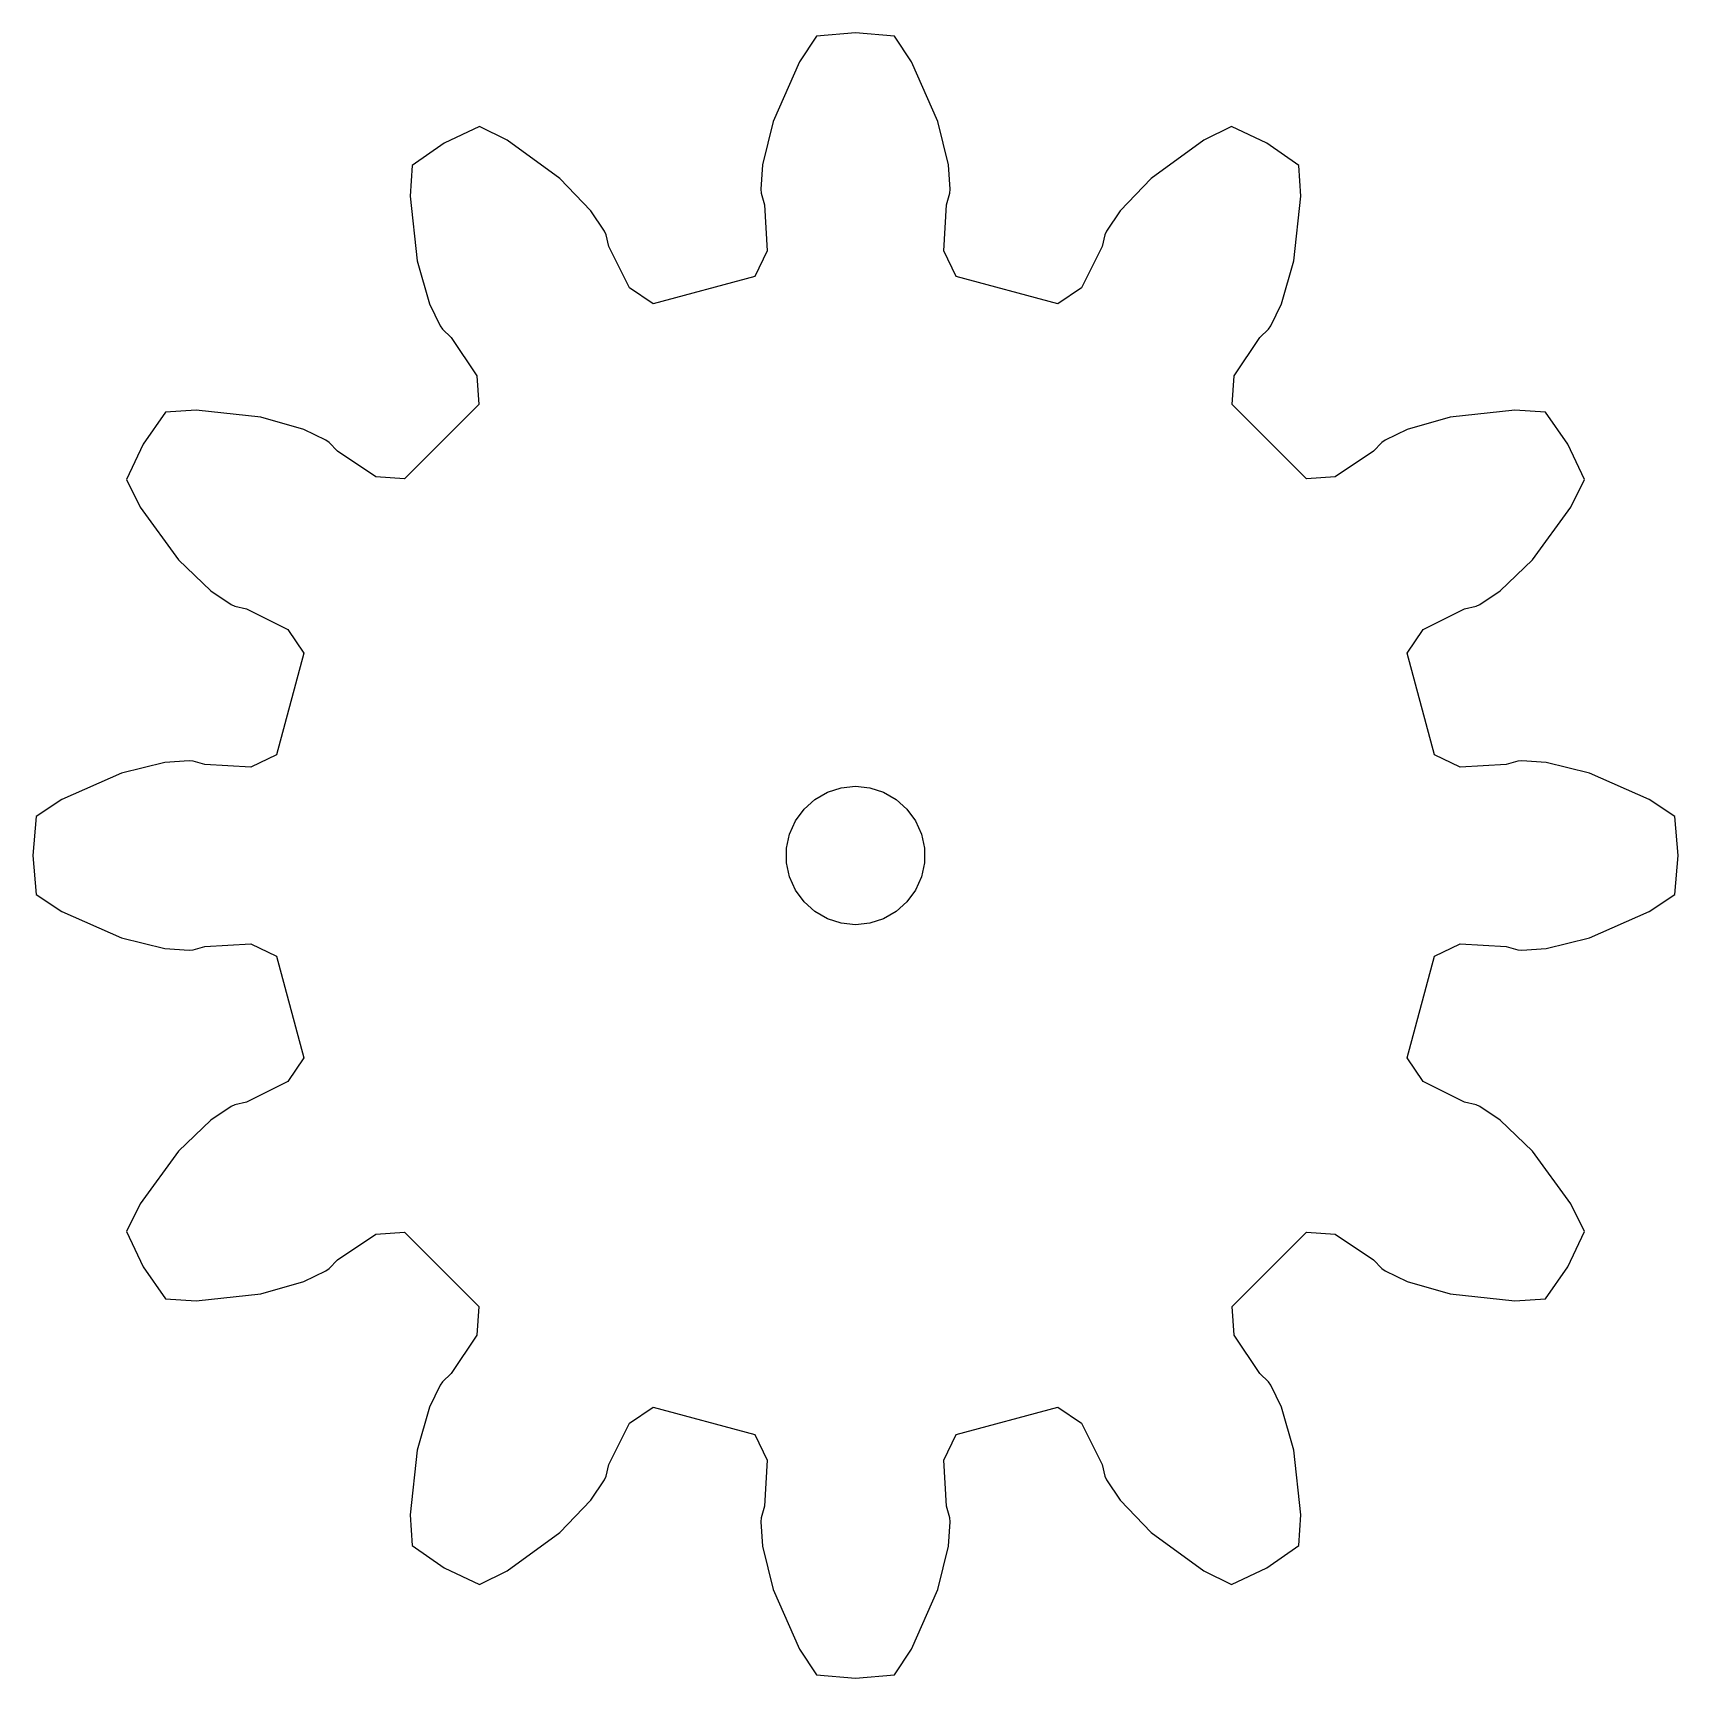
# Model space of a CAD drawing. Header units: metres. Extents: x -17.8 to 17.8, y -17.8 to 17.8.
import ezdxf

# ---------------------------------------------------------------- set-up
doc = ezdxf.new("R2010")
doc.units = ezdxf.units.M

msp = doc.modelspace()

# ---------------------------------------------------------------- linework, layer by layer
for p, q in [((0, 17.825), (-0.844, 17.752)), ((0.844, 17.752), (0, 17.825)), ((-0.844, 17.752), (-1.213, 17.201)), ((1.213, 17.201), (0.844, 17.752)), ((-1.213, 17.201), (-1.785, 15.909)), ((1.785, 15.909), (1.213, 17.201)), ((-8.145, 15.795), (-8.913, 15.437)), ((-7.549, 15.503), (-8.145, 15.795)), ((-1.785, 15.909), (-2.018, 14.966)), ((2.018, 14.966), (1.785, 15.909)), ((8.145, 15.795), (7.549, 15.503)), ((8.913, 15.437), (8.145, 15.795)), ((-8.913, 15.437), (-9.606, 14.952)), ((-6.408, 14.67), (-7.549, 15.503)), ((7.549, 15.503), (6.408, 14.67)), ((9.606, 14.952), (8.913, 15.437)), ((-9.606, 14.952), (-9.651, 14.289)), ((-5.735, 13.97), (-6.408, 14.67)), ((-2.018, 14.966), (-2.054, 14.438)), ((2.054, 14.438), (2.018, 14.966)), ((6.408, 14.67), (5.735, 13.97)), ((9.651, 14.289), (9.606, 14.952)), ((-9.651, 14.289), (-9.501, 12.885)), ((-2.054, 14.438), (-2.045, 14.35)), ((-2.045, 14.35), (-1.973, 14.101)), ((1.973, 14.101), (2.045, 14.35)), ((2.045, 14.35), (2.054, 14.438)), ((9.501, 12.885), (9.651, 14.289)), ((-5.44, 13.531), (-5.735, 13.97)), ((-1.973, 14.101), (-1.911, 13.102)), ((1.911, 13.102), (1.973, 14.101)), ((5.735, 13.97), (5.44, 13.531)), ((-5.404, 13.45), (-5.44, 13.531)), ((-5.342, 13.198), (-5.404, 13.45)), ((-4.896, 12.302), (-5.342, 13.198)), ((5.342, 13.198), (4.896, 12.302)), ((5.404, 13.45), (5.342, 13.198)), ((5.44, 13.531), (5.404, 13.45)), ((-9.501, 12.885), (-9.231, 11.952)), ((-1.911, 13.102), (-2.183, 12.545)), ((2.183, 12.545), (1.911, 13.102)), ((9.231, 11.952), (9.501, 12.885)), ((-2.183, 12.545), (-4.382, 11.956)), ((4.382, 11.956), (2.183, 12.545)), ((-4.382, 11.956), (-4.896, 12.302)), ((4.896, 12.302), (4.382, 11.956)), ((-9.231, 11.952), (-8.998, 11.476)), ((8.998, 11.476), (9.231, 11.952)), ((-8.998, 11.476), (-8.946, 11.405)), ((8.946, 11.405), (8.998, 11.476)), ((-8.946, 11.405), (-8.759, 11.225)), ((-8.759, 11.225), (-8.206, 10.391)), ((8.206, 10.391), (8.759, 11.225)), ((8.759, 11.225), (8.946, 11.405)), ((-8.206, 10.391), (-8.163, 9.773)), ((8.163, 9.773), (8.206, 10.391)), ((-14.289, 9.651), (-14.952, 9.606)), ((-12.885, 9.501), (-14.289, 9.651)), ((-8.163, 9.773), (-9.773, 8.163)), ((9.773, 8.163), (8.163, 9.773)), ((14.289, 9.651), (12.885, 9.501)), ((14.952, 9.606), (14.289, 9.651)), ((-14.952, 9.606), (-15.437, 8.913)), ((-11.952, 9.231), (-12.885, 9.501)), ((12.885, 9.501), (11.952, 9.231)), ((15.437, 8.913), (14.952, 9.606)), ((-15.437, 8.913), (-15.795, 8.145)), ((-11.476, 8.998), (-11.952, 9.231)), ((-11.405, 8.946), (-11.476, 8.998)), ((-11.225, 8.759), (-11.405, 8.946)), ((11.405, 8.946), (11.225, 8.759)), ((11.476, 8.998), (11.405, 8.946)), ((11.952, 9.231), (11.476, 8.998)), ((-10.391, 8.206), (-11.225, 8.759)), ((11.225, 8.759), (10.391, 8.206)), ((15.795, 8.145), (15.437, 8.913)), ((-9.773, 8.163), (-10.391, 8.206)), ((10.391, 8.206), (9.773, 8.163)), ((-15.795, 8.145), (-15.503, 7.549)), ((15.503, 7.549), (15.795, 8.145)), ((-15.503, 7.549), (-14.67, 6.408)), ((14.67, 6.408), (15.503, 7.549)), ((-14.67, 6.408), (-13.97, 5.735)), ((13.97, 5.735), (14.67, 6.408)), ((-13.97, 5.735), (-13.531, 5.44)), ((13.531, 5.44), (13.97, 5.735)), ((-13.531, 5.44), (-13.45, 5.404)), ((-13.45, 5.404), (-13.198, 5.342)), ((13.198, 5.342), (13.45, 5.404)), ((13.45, 5.404), (13.531, 5.44)), ((-13.198, 5.342), (-12.302, 4.896)), ((12.302, 4.896), (13.198, 5.342)), ((-12.302, 4.896), (-11.956, 4.382)), ((11.956, 4.382), (12.302, 4.896)), ((-11.956, 4.382), (-12.545, 2.183)), ((12.545, 2.183), (11.956, 4.382)), ((-12.545, 2.183), (-13.102, 1.911)), ((13.102, 1.911), (12.545, 2.183)), ((-15.909, 1.785), (-17.201, 1.213)), ((-14.966, 2.018), (-15.909, 1.785)), ((-14.438, 2.054), (-14.966, 2.018)), ((-14.35, 2.045), (-14.438, 2.054)), ((-14.101, 1.973), (-14.35, 2.045)), ((-13.102, 1.911), (-14.101, 1.973)), ((14.101, 1.973), (13.102, 1.911)), ((14.35, 2.045), (14.101, 1.973)), ((14.438, 2.054), (14.35, 2.045)), ((14.966, 2.018), (14.438, 2.054)), ((15.909, 1.785), (14.966, 2.018)), ((17.201, 1.213), (15.909, 1.785)), ((-0.61, 1.37), (-0.312, 1.467)), ((-0.312, 1.467), (0, 1.5)), ((0, 1.5), (0.312, 1.467)), ((0.312, 1.467), (0.61, 1.37)), ((-17.201, 1.213), (-17.752, 0.844)), ((-1.115, 1.004), (-0.882, 1.214)), ((-0.882, 1.214), (-0.61, 1.37)), ((0.61, 1.37), (0.882, 1.214)), ((0.882, 1.214), (1.115, 1.004)), ((17.752, 0.844), (17.201, 1.213)), ((-17.752, 0.844), (-17.825, 0)), ((-1.427, 0.464), (-1.299, 0.75)), ((-1.299, 0.75), (-1.115, 1.004)), ((1.115, 1.004), (1.299, 0.75)), ((1.299, 0.75), (1.427, 0.464)), ((17.825, 0), (17.752, 0.844)), ((-1.492, 0.157), (-1.427, 0.464)), ((1.427, 0.464), (1.492, 0.157)), ((-1.492, -0.157), (-1.492, 0.157)), ((1.492, 0.157), (1.492, -0.157)), ((-17.825, 0), (-17.752, -0.844)), ((-1.427, -0.464), (-1.492, -0.157)), ((1.492, -0.157), (1.427, -0.464)), ((17.752, -0.844), (17.825, 0)), ((-1.299, -0.75), (-1.427, -0.464)), ((1.427, -0.464), (1.299, -0.75)), ((-17.752, -0.844), (-17.201, -1.213)), ((-1.115, -1.004), (-1.299, -0.75)), ((-0.882, -1.214), (-1.115, -1.004)), ((1.115, -1.004), (0.882, -1.214)), ((1.299, -0.75), (1.115, -1.004)), ((17.201, -1.213), (17.752, -0.844)), ((-17.201, -1.213), (-15.909, -1.785)), ((-0.61, -1.37), (-0.882, -1.214)), ((-0.312, -1.467), (-0.61, -1.37)), ((0.61, -1.37), (0.312, -1.467)), ((0.882, -1.214), (0.61, -1.37)), ((15.909, -1.785), (17.201, -1.213)), ((0, -1.5), (-0.312, -1.467)), ((0.312, -1.467), (0, -1.5)), ((-15.909, -1.785), (-14.966, -2.018)), ((-14.966, -2.018), (-14.438, -2.054)), ((-14.438, -2.054), (-14.35, -2.045)), ((-14.35, -2.045), (-14.101, -1.973)), ((-14.101, -1.973), (-13.102, -1.911)), ((-13.102, -1.911), (-12.545, -2.183)), ((12.545, -2.183), (13.102, -1.911)), ((13.102, -1.911), (14.101, -1.973)), ((14.101, -1.973), (14.35, -2.045)), ((14.35, -2.045), (14.438, -2.054)), ((14.438, -2.054), (14.966, -2.018)), ((14.966, -2.018), (15.909, -1.785)), ((-12.545, -2.183), (-11.956, -4.382)), ((11.956, -4.382), (12.545, -2.183)), ((-11.956, -4.382), (-12.302, -4.896)), ((12.302, -4.896), (11.956, -4.382)), ((-12.302, -4.896), (-13.198, -5.342)), ((13.198, -5.342), (12.302, -4.896)), ((-13.198, -5.342), (-13.45, -5.404)), ((13.45, -5.404), (13.198, -5.342)), ((-13.531, -5.44), (-13.97, -5.735)), ((-13.45, -5.404), (-13.531, -5.44)), ((13.531, -5.44), (13.45, -5.404)), ((13.97, -5.735), (13.531, -5.44)), ((-13.97, -5.735), (-14.67, -6.408)), ((14.67, -6.408), (13.97, -5.735)), ((-14.67, -6.408), (-15.503, -7.549)), ((15.503, -7.549), (14.67, -6.408)), ((-15.503, -7.549), (-15.795, -8.145)), ((15.795, -8.145), (15.503, -7.549)), ((-15.795, -8.145), (-15.437, -8.913)), ((-10.391, -8.206), (-9.773, -8.163)), ((-9.773, -8.163), (-8.163, -9.773)), ((8.163, -9.773), (9.773, -8.163)), ((9.773, -8.163), (10.391, -8.206)), ((15.437, -8.913), (15.795, -8.145)), ((-11.225, -8.759), (-10.391, -8.206)), ((10.391, -8.206), (11.225, -8.759)), ((-15.437, -8.913), (-14.952, -9.606)), ((-11.405, -8.946), (-11.225, -8.759)), ((11.225, -8.759), (11.405, -8.946)), ((14.952, -9.606), (15.437, -8.913)), ((-12.885, -9.501), (-11.952, -9.231)), ((-11.952, -9.231), (-11.476, -8.998)), ((-11.476, -8.998), (-11.405, -8.946)), ((11.405, -8.946), (11.476, -8.998)), ((11.476, -8.998), (11.952, -9.231)), ((11.952, -9.231), (12.885, -9.501)), ((-14.952, -9.606), (-14.289, -9.651)), ((-14.289, -9.651), (-12.885, -9.501)), ((12.885, -9.501), (14.289, -9.651)), ((14.289, -9.651), (14.952, -9.606)), ((-8.163, -9.773), (-8.206, -10.391)), ((8.206, -10.391), (8.163, -9.773)), ((-8.206, -10.391), (-8.759, -11.225)), ((8.759, -11.225), (8.206, -10.391)), ((-8.946, -11.405), (-8.998, -11.476)), ((-8.759, -11.225), (-8.946, -11.405)), ((8.946, -11.405), (8.759, -11.225)), ((8.998, -11.476), (8.946, -11.405)), ((-8.998, -11.476), (-9.231, -11.952)), ((9.231, -11.952), (8.998, -11.476)), ((-9.231, -11.952), (-9.501, -12.885)), ((-4.896, -12.302), (-4.382, -11.956)), ((-4.382, -11.956), (-2.183, -12.545)), ((2.183, -12.545), (4.382, -11.956)), ((4.382, -11.956), (4.896, -12.302)), ((9.501, -12.885), (9.231, -11.952)), ((-5.342, -13.198), (-4.896, -12.302)), ((4.896, -12.302), (5.342, -13.198)), ((-2.183, -12.545), (-1.911, -13.102)), ((1.911, -13.102), (2.183, -12.545)), ((-9.501, -12.885), (-9.651, -14.289)), ((-1.911, -13.102), (-1.973, -14.101)), ((1.973, -14.101), (1.911, -13.102)), ((9.651, -14.289), (9.501, -12.885)), ((-5.735, -13.97), (-5.44, -13.531)), ((-5.44, -13.531), (-5.404, -13.45)), ((-5.404, -13.45), (-5.342, -13.198)), ((5.342, -13.198), (5.404, -13.45)), ((5.404, -13.45), (5.44, -13.531)), ((5.44, -13.531), (5.735, -13.97)), ((-6.408, -14.67), (-5.735, -13.97)), ((-1.973, -14.101), (-2.045, -14.35)), ((2.045, -14.35), (1.973, -14.101)), ((5.735, -13.97), (6.408, -14.67)), ((-9.651, -14.289), (-9.606, -14.952)), ((-2.045, -14.35), (-2.054, -14.438)), ((-2.054, -14.438), (-2.018, -14.966)), ((2.018, -14.966), (2.054, -14.438)), ((2.054, -14.438), (2.045, -14.35)), ((9.606, -14.952), (9.651, -14.289)), ((-9.606, -14.952), (-8.913, -15.437)), ((-7.549, -15.503), (-6.408, -14.67)), ((-2.018, -14.966), (-1.785, -15.909)), ((1.785, -15.909), (2.018, -14.966)), ((6.408, -14.67), (7.549, -15.503)), ((8.913, -15.437), (9.606, -14.952)), ((-8.913, -15.437), (-8.145, -15.795)), ((-8.145, -15.795), (-7.549, -15.503)), ((7.549, -15.503), (8.145, -15.795)), ((8.145, -15.795), (8.913, -15.437)), ((-1.785, -15.909), (-1.213, -17.201)), ((1.213, -17.201), (1.785, -15.909)), ((-1.213, -17.201), (-0.844, -17.752)), ((0.844, -17.752), (1.213, -17.201)), ((-0.844, -17.752), (0, -17.825)), ((0, -17.825), (0.844, -17.752))]:
    msp.add_line(p, q)

doc.saveas('drawing.dxf')
